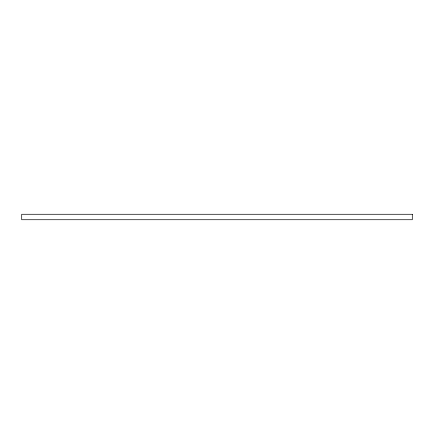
<?xml version="1.0" encoding="UTF-8"?>
<svg xmlns="http://www.w3.org/2000/svg" width="434" height="434" viewBox="0 0 434 434"><rect width="100%" height="100%" fill="white"/><g stroke="black" fill="none" stroke-linecap="round" stroke-linejoin="round"><path stroke-width="0.65" d="M412.3 214.277L21.7 214.277L21.7 219.723L412.3 219.723L412.3 214.277"/></g></svg>
